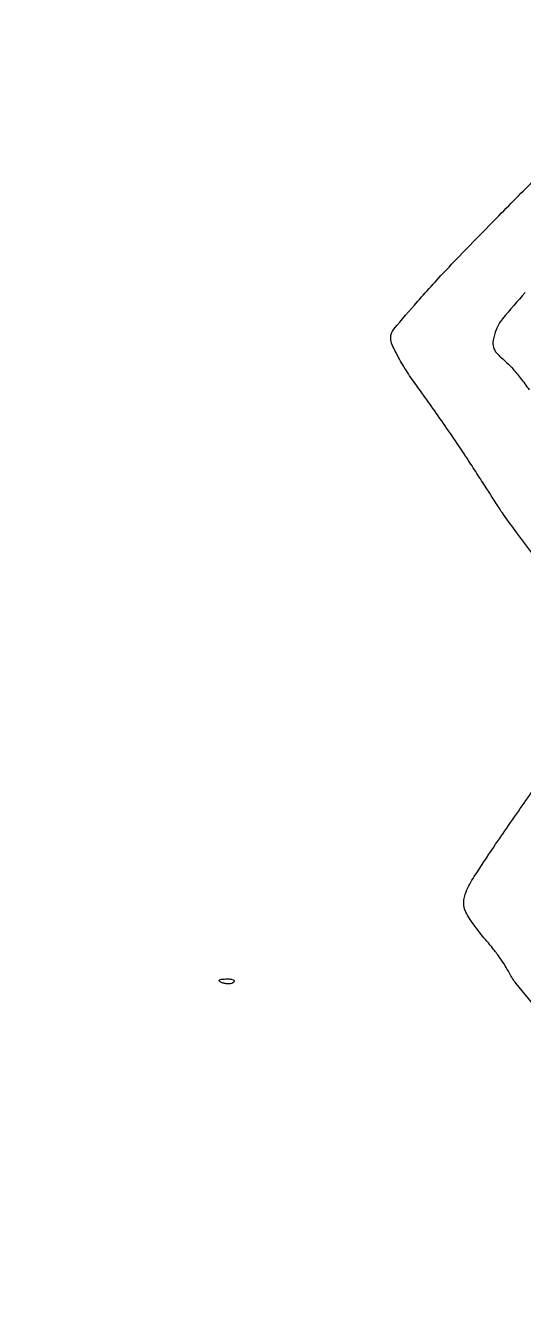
# Model space of a CAD drawing. Extents: x 0 to 102, y 0 to 135.
# Drawn here: x 32.84 to 39.63, y 26.73 to 44.13 of the extents above; entities that cross this region are included whole.
import ezdxf

# ---------------------------------------------------------------- set-up
doc = ezdxf.new("R2010")
doc.units = 0
doc.header["$MEASUREMENT"] = 0

msp = doc.modelspace()

# ---------------------------------------------------------------- linework, layer by layer
for points in [[(30.835569, 68.0607, 0.000004), (30.856286, 64.932268, 0.000002), (30.883525, 60.825814, 0.000002), (30.912326, 56.488502, 0.000002), (30.938318, 52.5789, -0.000116), (30.960528, 49.119942, -0.000184)], [(31.042661, 24.1956, 0.000001), (31.037549, 23.023692, 0.000001), (31.032419, 21.846099, 0.000001), (31.02793, 20.814404, 0.000005), (31.025166, 20.1771, 0.006013)], [(30.977766, 46.158553, -0.000036), (30.991809, 43.548188, -0.009052)], [(39.754876, 36.916749, -0.001947), (39.536569, 37.209901, -0.001379), (39.355194, 37.456871, -0.019552), (39.294081, 37.547833, 0.004222), (39.241755, 37.631121, 0.000638), (39.135376, 37.796851, 0.000715), (39.009245, 37.992187, 0.000618), (38.876285, 38.1969, 0.004551), (38.723362, 38.427105, 0.002639), (38.535669, 38.701021, 0.002638), (38.344565, 38.973699, 0.004439), (38.180954, 39.200257, -0.01507), (38.0413, 39.402568, -0.018298), (37.923347, 39.600486, -0.017094), (37.837003, 39.771874, -0.108546), (37.8162, 39.866572, -0.175692), (37.859742, 39.986661, -0.006417), (38.180522, 40.361, -0.009857), (38.611894, 40.832436, -0.004541), (39.19095, 41.429793, 0.000183), (39.727367, 41.973597, 0.000264), (40.201057, 42.454669, 0.000134)], [(39.650454, 40.485554, 0.006505), (39.339441, 40.126025, 0.090646), (39.254722, 39.977841, 0.03235), (39.214435, 39.834445, 0.12058), (39.2173, 39.741441, 0.118992), (39.262835, 39.659587, 0.031116), (39.372153, 39.554841, -0.036998), (39.466764, 39.46203, -0.014281), (39.584209, 39.320447, -0.014048), (39.703311, 39.159079, -0.016854)], [(39.864401, 30.656744, -0.002878), (39.527771, 31.064072, -0.05166), (39.434699, 31.205616, 0.022148), (39.376654, 31.306355, 0.011914), (39.296775, 31.425439, 0.011844), (39.209409, 31.543182, 0.018191), (39.127786, 31.6404, -0.015826), (39.047613, 31.734978, -0.01167), (38.964723, 31.844431, -0.011818), (38.891161, 31.951683, -0.025716), (38.84105, 32.037972, -0.127447), (38.811816, 32.16798, -0.093777), (38.844082, 32.312713, -0.041731), (38.956215, 32.523058, -0.006156), (39.222781, 32.925086, -0.001761), (39.424869, 33.219636, -0.001559), (39.63734, 33.524955, -0.001565), (39.830405, 33.798722, -0.004785)]]:
    msp.add_lwpolyline(points, format="xyb")
msp.add_lwpolyline([(35.56725, 31.126121, -0.028489), (35.626147, 31.125191, -0.077125), (35.666754, 31.115824, -0.208169), (35.682197, 31.100203, -0.296942), (35.678287, 31.081688, -0.126455), (35.650629, 31.065339, -0.060344), (35.609572, 31.058642, -0.05415), (35.562403, 31.061808, -0.051402), (35.516137, 31.075009, -0.054073), (35.480887, 31.093752, -0.470617), (35.479428, 31.10917, -0.168741), (35.504111, 31.121126, -0.018894)], format="xyb", close=True)

doc.saveas('drawing.dxf')
